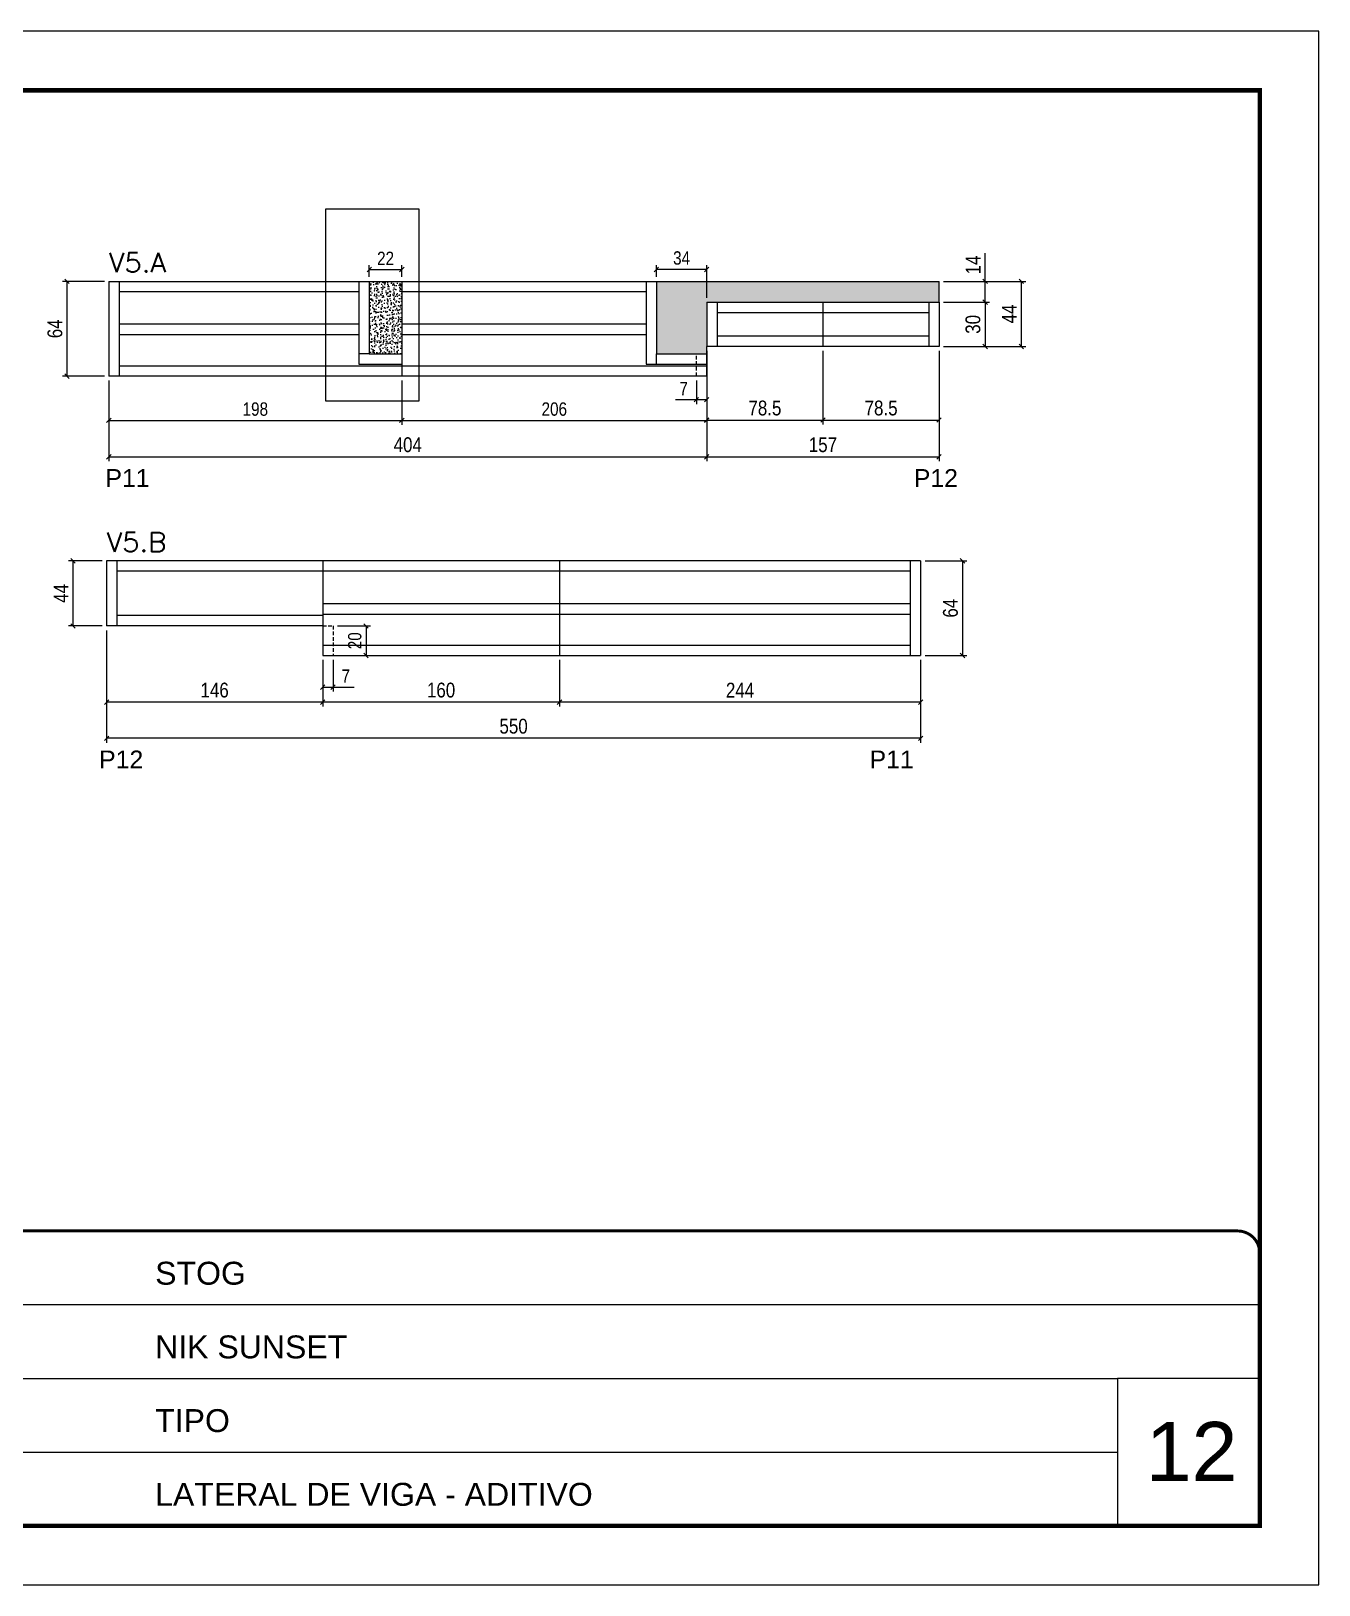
# Model space of a CAD drawing. Extents: x -10448 to -1189, y -11772 to 17235.
# Drawn here: x -5065 to -4195, y 13497 to 14547 of the extents above; entities that cross this region are included whole.
import ezdxf

# ---------------------------------------------------------------- set-up
doc = ezdxf.new("R2010")
doc.units = 0
for name, pattern in [('CONTINUO', [0]), ('DASHED', [0.75, 0.5, -0.25]), ('HIDDEN', [0.375, 0.25, -0.125])]:
    doc.linetypes.add(name, pattern=pattern)
for name, color, linetype in [('00 - FELIPE', 2, 'Continuous'), ('5', 5, 'Continuous'), ('COTA', 241, 'Continuous'), ('Painéis', 200, 'Continuous'), ('SARR_2.2x7', 40, 'Continuous')]:
    doc.layers.add(name, color=color, linetype=linetype)
for name, color, linetype, lineweight in [('CARIMBO', 255, 'Continuous', 9), ('Folhas', 255, 'Continuous', 9), ('SARRAFO DE PRESSAO', 251, 'DASHED', 9), ('Texto Seção', 7, 'Continuous', 15)]:
    doc.layers.add(name, color=color, linetype=linetype, lineweight=lineweight)
doc.styles.add('ARIAL', font='arial.ttf')
doc.styles.add('COTA TECNICA', font='techl___.ttf', dxfattribs={"height": 10})
doc.styles.add('COTA TECNICA-50', font='techl___.ttf', dxfattribs={"height": 9})
doc.styles.add('REGUA-120', font='ROMANS.shx', dxfattribs={"height": 15})
doc.styles.get("Standard").update_dxf_attribs({"font": 'arial.ttf'})
doc.dimstyles.new('COTA PAINEL-50', dxfattribs={"dimtxt": 9, "dimasz": 3, "dimexe": 3, "dimexo": 3, "dimgap": 3, "dimtad": 1, "dimdec": 1, "dimzin": 12, "dimdsep": 46, "dimtxsty": 'COTA TECNICA-50', "dimblk1": 'OBLIQUE', "dimblk2": 'OBLIQUE', "dimsah": 1, "dimcen": 0.9, "dimclrd": 4, "dimclre": 4, "dimclrt": 240, "dimadec": 1, "dimazin": 3, "dimtfac": 1, "dimtdec": 1, "dimtmove": 0, "dimatfit": 3, "dimfxl": 1, "dimtolj": 1, "dimtzin": 12, "dimarcsym": 0})
doc.dimstyles.new('PAINEL', dxfattribs={"dimtxt": 10, "dimasz": 3, "dimexe": 3, "dimexo": 3, "dimgap": 3, "dimtad": 1, "dimdec": 1, "dimzin": 12, "dimdsep": 46, "dimtxsty": 'COTA TECNICA', "dimblk1": 'OBLIQUE', "dimblk2": 'OBLIQUE', "dimsah": 1, "dimcen": 0.9, "dimclrd": 4, "dimclre": 4, "dimclrt": 240, "dimadec": 1, "dimazin": 3, "dimtfac": 1, "dimtdec": 1, "dimtmove": 0, "dimatfit": 3, "dimfxl": 1, "dimtolj": 1, "dimtzin": 12, "dimarcsym": 0})
pattern_1 = [(50, (-136221.484, -17251.5417), (5.46554007, -0.47817257), [0.5715, -6.2865]), (355, (-136221.484, -17251.542), (-1.05730264, 5.73170536), [0.4572, -5.02921753]), (100.4514447, (-136221.0286, -17251.5816), (4.40823741, 5.25353256), [0.48570026, -5.34270734]), (46.1842, (-136221.484, -17250.018), (8.13237123, -1.26126984), [0.85725, -9.42975]), (96.6355576, (-136220.806, -17250.123), (7.122124, 7.42278374), [0.7285507, -8.01406824]), (351.184151, (-136221.484, -17250.018), (7.122124, 7.42278374), [0.685799, -7.54379196]), (21, (-136220.722, -17250.3987), (4.54843174, -3.06795595), [0.5715, -6.2865]), (326, (-136220.722, -17250.399), (1.85406085, 5.52563898), [0.4572, -5.0292]), (71.451445, (-136220.343, -17250.6544), (6.40249258, 2.45768307), [0.48570026, -5.34269813]), (37.5, (-136221.484, -17251.5417), (0.092658098, 2.536651166), [0, -4.96824, 0, -5.1054, 0, -5.04825]), (7.5, (-136221.484, -17251.5417), (2.004589875, 3.005417245), [0, -2.91084, 0, -4.85394, 0, -1.92405]), (327.5, (-136223.1833, -17251.5417), (4.067717855, -0.17186232), [0, -1.905, 0, -5.9436, 0, -7.8867]), (317.5, (-136223.9453, -17251.5417), (4.44387544, 0.76279473), [0, -2.4765, 0, -3.94716, 0, -5.6007])]

# ---------------------------------------------------------------- blocks, each defined once
blk = doc.blocks.new('9999999999')
at = {"color": 30, "linetype": 'CONTINUO'}
for p, q in [((98564.6, 34379.6), (99584, 34379.6)), ((98564.6, 34329.8), (99488, 34329.8)), ((99584, 34329.8), (99488, 34329.8)), ((99488, 34329.8), (99488, 34230.2)), ((98564.6, 34280), (99488, 34280))]:
    blk.add_line(p, q, dxfattribs=at)
at = {"color": 30, "linetype": 'CONTINUO', "const_width": 2}
blk.add_lwpolyline([(99584, 34230.2), (99584, 34414.4, 0.414214), (99569, 34429.4), (98229, 34429.4, 0.414214), (98214, 34414.4), (98214, 34245.2, 0.414214), (98229, 34230.2), (99584, 34230.2)], format="xyb", dxfattribs=at)
at = {"layer": 'Folhas'}
blk.add_lwpolyline([(98139, 34190.2), (99624, 34190.2), (99624, 35240.2), (98139, 35240.2)], close=True, dxfattribs=at)
at = {"layer": 'Folhas', "color": 30, "const_width": 3}
blk.add_lwpolyline([(98214, 34230.2), (99584, 34230.2), (99584, 35200.2), (98214, 35200.2)], close=True, dxfattribs=at)
at = {"color": 7, "linetype": 'Continuous', "ltscale": 5, "style": 'ARIAL'}
for s, height, p in [('STOG', 15.48, (98837.7, 34393.1)), ('NIK SUNSET', 15.48, (98837.7, 34343.3)), ('TIPO', 15.48, (98837.7, 34293.5)), ('LATERAL DE VIGA - ADITIVO', 15.483, (98837.7, 34243.7))]:
    blk.add_text(s, height=height, dxfattribs=at).set_placement(p)
blk = doc.blocks.new('_Oblique')
at = {"color": 0, "linetype": 'ByBlock', "lineweight": -2}
blk.add_line((-0.5, -0.5), (0.5, 0.5), dxfattribs=at)
blk = doc.blocks.new('*D243')
at = {"layer": 'COTA', "color": 4, "linetype": 'ByBlock', "lineweight": -2, "transparency": 16777216}
for p, q in [((-5012.4, 14310.9), (-5012.4, 14256.4)), ((-4608.4, 14310.9), (-4608.4, 14256.4)), ((-5012.4, 14259.4), (-4608.4, 14259.4))]:
    blk.add_line(p, q, dxfattribs=at)
at = {"layer": 'Defpoints', "color": 0, "linetype": 'ByBlock', "transparency": 16777216}
for p in [(-5012.4, 14313.9), (-4608.4, 14313.9), (-4608.4, 14259.4)]:
    blk.add_point(p, dxfattribs=at)
at = {"layer": 'COTA', "color": 4, "linetype": 'ByBlock', "lineweight": -2, "transparency": 16777216, "xscale": 3, "yscale": 3, "zscale": 3, "rotation": 180}
blk.add_blockref('_Oblique', (-5012.4, 14259.4), dxfattribs=at)
at = {"layer": 'COTA', "color": 4, "linetype": 'ByBlock', "lineweight": -2, "transparency": 16777216, "xscale": 3, "yscale": 3, "zscale": 3}
blk.add_blockref('_Oblique', (-4608.4, 14259.4), dxfattribs=at)
at = {"layer": 'COTA', "color": 240, "linetype": 'ByBlock', "transparency": 16777216, "insert": (-4810.4, 14267.5), "char_height": 10, "attachment_point": 5, "style": 'COTA TECNICA'}
blk.add_mtext('\\A1;404', dxfattribs=at)
blk = doc.blocks.new('*D257')
at = {"layer": 'COTA', "color": 4, "linetype": 'ByBlock', "lineweight": -2, "transparency": 16777216}
for p, q in [((-4608.4, 14330.9), (-4608.4, 14281.2)), ((-4529.9, 14330.9), (-4529.9, 14281.2)), ((-4608.4, 14284.2), (-4529.9, 14284.2))]:
    blk.add_line(p, q, dxfattribs=at)
at = {"layer": 'Defpoints', "color": 0, "linetype": 'ByBlock', "transparency": 16777216}
for p in [(-4608.4, 14333.9), (-4529.9, 14333.9), (-4529.9, 14284.2)]:
    blk.add_point(p, dxfattribs=at)
at = {"layer": 'COTA', "color": 4, "linetype": 'ByBlock', "lineweight": -2, "transparency": 16777216, "xscale": 3, "yscale": 3, "zscale": 3, "rotation": 180}
blk.add_blockref('_Oblique', (-4608.4, 14284.2), dxfattribs=at)
at = {"layer": 'COTA', "color": 4, "linetype": 'ByBlock', "lineweight": -2, "transparency": 16777216, "xscale": 3, "yscale": 3, "zscale": 3}
blk.add_blockref('_Oblique', (-4529.9, 14284.2), dxfattribs=at)
at = {"layer": 'COTA', "color": 240, "linetype": 'ByBlock', "transparency": 16777216, "insert": (-4569.1, 14292.3), "char_height": 10, "attachment_point": 5, "style": 'COTA TECNICA'}
blk.add_mtext('\\A1;78.5', dxfattribs=at)
blk = doc.blocks.new('*D258')
at = {"layer": 'COTA', "color": 4, "linetype": 'ByBlock', "lineweight": -2, "transparency": 16777216}
for p, q in [((-4529.9, 14330.9), (-4529.9, 14281.2)), ((-4451.4, 14330.9), (-4451.4, 14281.2)), ((-4529.9, 14284.2), (-4451.4, 14284.2))]:
    blk.add_line(p, q, dxfattribs=at)
at = {"layer": 'Defpoints', "color": 0, "linetype": 'ByBlock', "transparency": 16777216}
for p in [(-4529.9, 14333.9), (-4451.4, 14333.9), (-4451.4, 14284.2)]:
    blk.add_point(p, dxfattribs=at)
at = {"layer": 'COTA', "color": 4, "linetype": 'ByBlock', "lineweight": -2, "transparency": 16777216, "xscale": 3, "yscale": 3, "zscale": 3, "rotation": 180}
blk.add_blockref('_Oblique', (-4529.9, 14284.2), dxfattribs=at)
at = {"layer": 'COTA', "color": 4, "linetype": 'ByBlock', "lineweight": -2, "transparency": 16777216, "xscale": 3, "yscale": 3, "zscale": 3}
blk.add_blockref('_Oblique', (-4451.4, 14284.2), dxfattribs=at)
at = {"layer": 'COTA', "color": 240, "linetype": 'ByBlock', "transparency": 16777216, "insert": (-4490.6, 14292.3), "char_height": 10, "attachment_point": 5, "style": 'COTA TECNICA'}
blk.add_mtext('\\A1;78.5', dxfattribs=at)
blk = doc.blocks.new('*D244')
at = {"layer": 'COTA', "color": 4, "linetype": 'ByBlock', "lineweight": -2, "transparency": 16777216}
for p, q in [((-4608.4, 14310.9), (-4608.4, 14256.4)), ((-4451.4, 14310.9), (-4451.4, 14256.4)), ((-4608.4, 14259.4), (-4451.4, 14259.4))]:
    blk.add_line(p, q, dxfattribs=at)
at = {"layer": 'Defpoints', "color": 0, "linetype": 'ByBlock', "transparency": 16777216}
for p in [(-4608.4, 14313.9), (-4451.4, 14313.9), (-4451.4, 14259.4)]:
    blk.add_point(p, dxfattribs=at)
at = {"layer": 'COTA', "color": 4, "linetype": 'ByBlock', "lineweight": -2, "transparency": 16777216, "xscale": 3, "yscale": 3, "zscale": 3, "rotation": 180}
blk.add_blockref('_Oblique', (-4608.4, 14259.4), dxfattribs=at)
at = {"layer": 'COTA', "color": 4, "linetype": 'ByBlock', "lineweight": -2, "transparency": 16777216, "xscale": 3, "yscale": 3, "zscale": 3}
blk.add_blockref('_Oblique', (-4451.4, 14259.4), dxfattribs=at)
at = {"layer": 'COTA', "color": 240, "linetype": 'ByBlock', "transparency": 16777216, "insert": (-4529.9, 14267.5), "char_height": 10, "attachment_point": 5, "style": 'COTA TECNICA'}
blk.add_mtext('\\A1;157', dxfattribs=at)
blk = doc.blocks.new('*D259')
at = {"layer": 'COTA', "color": 4, "linetype": 'ByBlock', "lineweight": -2, "transparency": 16777216}
for p, q in [((-4448.4, 14363.9), (-4417.3, 14363.9)), ((-4420.3, 14363.9), (-4420.3, 14333.9)), ((-4448.4, 14333.9), (-4417.3, 14333.9))]:
    blk.add_line(p, q, dxfattribs=at)
at = {"layer": 'Defpoints', "color": 0, "linetype": 'ByBlock', "transparency": 16777216}
for p in [(-4451.4, 14363.9), (-4451.4, 14333.9), (-4420.3, 14333.9)]:
    blk.add_point(p, dxfattribs=at)
at = {"layer": 'COTA', "color": 4, "linetype": 'ByBlock', "lineweight": -2, "transparency": 16777216, "xscale": 3, "yscale": 3, "zscale": 3}
for p, rotation in [((-4420.3, 14363.9), 90), ((-4420.3, 14333.9), 270)]:
    blk.add_blockref('_Oblique', p, dxfattribs=dict(at, rotation=rotation))
at = {"layer": 'COTA', "color": 240, "linetype": 'ByBlock', "transparency": 16777216, "insert": (-4428.5, 14348.9), "char_height": 10, "attachment_point": 5, "rotation": 90, "style": 'COTA TECNICA'}
blk.add_mtext('\\A1;30', dxfattribs=at)
blk = doc.blocks.new('*D260')
at = {"layer": 'COTA', "color": 4, "linetype": 'ByBlock', "lineweight": -2, "transparency": 16777216}
for p, q in [((-4420.3, 14377.9), (-4420.3, 14397.1)), ((-4448.4, 14377.9), (-4417.3, 14377.9)), ((-4420.3, 14363.9), (-4420.3, 14377.9)), ((-4448.4, 14363.9), (-4417.3, 14363.9))]:
    blk.add_line(p, q, dxfattribs=at)
at = {"layer": 'Defpoints', "color": 0, "linetype": 'ByBlock', "transparency": 16777216}
for p in [(-4451.4, 14377.9), (-4420.3, 14377.9), (-4451.4, 14363.9)]:
    blk.add_point(p, dxfattribs=at)
at = {"layer": 'COTA', "color": 4, "linetype": 'ByBlock', "lineweight": -2, "transparency": 16777216, "xscale": 3, "yscale": 3, "zscale": 3}
for p, rotation in [((-4420.3, 14377.9), 90), ((-4420.3, 14363.9), 270)]:
    blk.add_blockref('_Oblique', p, dxfattribs=dict(at, rotation=rotation))
at = {"layer": 'COTA', "color": 240, "linetype": 'ByBlock', "transparency": 16777216, "insert": (-4428.4, 14389), "char_height": 10, "attachment_point": 5, "rotation": 90, "style": 'COTA TECNICA'}
blk.add_mtext('\\A1;14', dxfattribs=at)
blk = doc.blocks.new('*D245')
at = {"layer": 'COTA', "color": 4, "linetype": 'ByBlock', "lineweight": -2, "transparency": 16777216}
for p, q in [((-4448.4, 14377.9), (-4392.9, 14377.9)), ((-4395.9, 14377.9), (-4395.9, 14333.9)), ((-4448.4, 14333.9), (-4392.9, 14333.9))]:
    blk.add_line(p, q, dxfattribs=at)
at = {"layer": 'Defpoints', "color": 0, "linetype": 'ByBlock', "transparency": 16777216}
for p in [(-4451.4, 14377.9), (-4451.4, 14333.9), (-4395.9, 14333.9)]:
    blk.add_point(p, dxfattribs=at)
at = {"layer": 'COTA', "color": 4, "linetype": 'ByBlock', "lineweight": -2, "transparency": 16777216, "xscale": 3, "yscale": 3, "zscale": 3}
for p, rotation in [((-4395.9, 14377.9), 90), ((-4395.9, 14333.9), 270)]:
    blk.add_blockref('_Oblique', p, dxfattribs=dict(at, rotation=rotation))
at = {"layer": 'COTA', "color": 240, "linetype": 'ByBlock', "transparency": 16777216, "insert": (-4404, 14355.9), "char_height": 10, "attachment_point": 5, "rotation": 90, "style": 'COTA TECNICA'}
blk.add_mtext('\\A1;44', dxfattribs=at)
blk = doc.blocks.new('*D261')
at = {"layer": 'COTA', "color": 4, "linetype": 'ByBlock', "lineweight": -2, "transparency": 16777216}
for p, q in [((-5015.4, 14377.9), (-5043.7, 14377.9)), ((-5040.7, 14377.9), (-5040.7, 14313.9)), ((-5015.4, 14313.9), (-5043.7, 14313.9))]:
    blk.add_line(p, q, dxfattribs=at)
at = {"layer": 'Defpoints', "color": 0, "linetype": 'ByBlock', "transparency": 16777216}
for p in [(-5012.4, 14377.9), (-5040.7, 14313.9), (-5012.4, 14313.9)]:
    blk.add_point(p, dxfattribs=at)
at = {"layer": 'COTA', "color": 4, "linetype": 'ByBlock', "lineweight": -2, "transparency": 16777216, "xscale": 3, "yscale": 3, "zscale": 3}
for p, rotation in [((-5040.7, 14377.9), 90), ((-5040.7, 14313.9), 270)]:
    blk.add_blockref('_Oblique', p, dxfattribs=dict(at, rotation=rotation))
at = {"layer": 'COTA', "color": 240, "linetype": 'ByBlock', "transparency": 16777216, "insert": (-5048.8, 14345.9), "char_height": 10, "attachment_point": 5, "rotation": 90, "style": 'COTA TECNICA'}
blk.add_mtext('\\A1;64', dxfattribs=at)
blk = doc.blocks.new('*D262')
at = {"layer": 'COTA', "color": 4, "linetype": 'ByBlock', "lineweight": -2, "transparency": 16777216}
for p, q in [((-4707.9, 14122.1), (-4707.9, 14090.6)), ((-4463.9, 14122.1), (-4463.9, 14090.6)), ((-4463.9, 14093.6), (-4707.9, 14093.6))]:
    blk.add_line(p, q, dxfattribs=at)
at = {"layer": 'Defpoints', "color": 0, "linetype": 'ByBlock', "transparency": 16777216}
for p in [(-4707.9, 14125.1), (-4463.9, 14125.1), (-4707.9, 14093.6)]:
    blk.add_point(p, dxfattribs=at)
at = {"layer": 'COTA', "color": 4, "linetype": 'ByBlock', "lineweight": -2, "transparency": 16777216, "xscale": 3, "yscale": 3, "zscale": 3, "rotation": 180}
blk.add_blockref('_Oblique', (-4707.9, 14093.6), dxfattribs=at)
at = {"layer": 'COTA', "color": 4, "linetype": 'ByBlock', "lineweight": -2, "transparency": 16777216, "xscale": 3, "yscale": 3, "zscale": 3}
blk.add_blockref('_Oblique', (-4463.9, 14093.6), dxfattribs=at)
at = {"layer": 'COTA', "color": 240, "linetype": 'ByBlock', "transparency": 16777216, "insert": (-4585.9, 14101.7), "char_height": 10, "attachment_point": 5, "style": 'COTA TECNICA'}
blk.add_mtext('\\A1;244', dxfattribs=at)
blk = doc.blocks.new('*D263')
at = {"layer": 'COTA', "color": 4, "linetype": 'ByBlock', "lineweight": -2, "transparency": 16777216}
for p, q in [((-4707.9, 14122.1), (-4707.9, 14090.6)), ((-4867.9, 14108.1), (-4867.9, 14090.6)), ((-4707.9, 14093.6), (-4867.9, 14093.6))]:
    blk.add_line(p, q, dxfattribs=at)
at = {"layer": 'Defpoints', "color": 0, "linetype": 'ByBlock', "transparency": 16777216}
for p in [(-4707.9, 14125.1), (-4867.9, 14111.1), (-4867.9, 14093.6)]:
    blk.add_point(p, dxfattribs=at)
at = {"layer": 'COTA', "color": 4, "linetype": 'ByBlock', "lineweight": -2, "transparency": 16777216, "xscale": 3, "yscale": 3, "zscale": 3, "rotation": 180}
blk.add_blockref('_Oblique', (-4867.9, 14093.6), dxfattribs=at)
at = {"layer": 'COTA', "color": 4, "linetype": 'ByBlock', "lineweight": -2, "transparency": 16777216, "xscale": 3, "yscale": 3, "zscale": 3}
blk.add_blockref('_Oblique', (-4707.9, 14093.6), dxfattribs=at)
at = {"layer": 'COTA', "color": 240, "linetype": 'ByBlock', "transparency": 16777216, "insert": (-4787.9, 14101.7), "char_height": 10, "attachment_point": 5, "style": 'COTA TECNICA'}
blk.add_mtext('\\A1;160', dxfattribs=at)
blk = doc.blocks.new('*D264')
at = {"layer": 'COTA', "color": 4, "linetype": 'ByBlock', "lineweight": -2, "transparency": 16777216}
for p, q in [((-5013.9, 14142.1), (-5013.9, 14090.6)), ((-4867.9, 14108.1), (-4867.9, 14090.6)), ((-4867.9, 14093.6), (-5013.9, 14093.6))]:
    blk.add_line(p, q, dxfattribs=at)
at = {"layer": 'Defpoints', "color": 0, "linetype": 'ByBlock', "transparency": 16777216}
for p in [(-5013.9, 14145.1), (-4867.9, 14111.1), (-5013.9, 14093.6)]:
    blk.add_point(p, dxfattribs=at)
at = {"layer": 'COTA', "color": 4, "linetype": 'ByBlock', "lineweight": -2, "transparency": 16777216, "xscale": 3, "yscale": 3, "zscale": 3, "rotation": 180}
blk.add_blockref('_Oblique', (-5013.9, 14093.6), dxfattribs=at)
at = {"layer": 'COTA', "color": 4, "linetype": 'ByBlock', "lineweight": -2, "transparency": 16777216, "xscale": 3, "yscale": 3, "zscale": 3}
blk.add_blockref('_Oblique', (-4867.9, 14093.6), dxfattribs=at)
at = {"layer": 'COTA', "color": 240, "linetype": 'ByBlock', "transparency": 16777216, "insert": (-4940.9, 14101.7), "char_height": 10, "attachment_point": 5, "style": 'COTA TECNICA'}
blk.add_mtext('\\A1;146', dxfattribs=at)
blk = doc.blocks.new('*D246')
at = {"layer": 'COTA', "color": 4, "linetype": 'ByBlock', "lineweight": -2, "transparency": 16777216}
for p, q in [((-5013.9, 14142.1), (-5013.9, 14066.2)), ((-4463.9, 14122.1), (-4463.9, 14066.2)), ((-4463.9, 14069.2), (-5013.9, 14069.2))]:
    blk.add_line(p, q, dxfattribs=at)
at = {"layer": 'Defpoints', "color": 0, "linetype": 'ByBlock', "transparency": 16777216}
for p in [(-5013.9, 14145.1), (-4463.9, 14125.1), (-5013.9, 14069.2)]:
    blk.add_point(p, dxfattribs=at)
at = {"layer": 'COTA', "color": 4, "linetype": 'ByBlock', "lineweight": -2, "transparency": 16777216, "xscale": 3, "yscale": 3, "zscale": 3, "rotation": 180}
blk.add_blockref('_Oblique', (-5013.9, 14069.2), dxfattribs=at)
at = {"layer": 'COTA', "color": 4, "linetype": 'ByBlock', "lineweight": -2, "transparency": 16777216, "xscale": 3, "yscale": 3, "zscale": 3}
blk.add_blockref('_Oblique', (-4463.9, 14069.2), dxfattribs=at)
at = {"layer": 'COTA', "color": 240, "linetype": 'ByBlock', "transparency": 16777216, "insert": (-4738.9, 14077.3), "char_height": 10, "attachment_point": 5, "style": 'COTA TECNICA'}
blk.add_mtext('\\A1;550', dxfattribs=at)
blk = doc.blocks.new('*D265')
at = {"layer": 'COTA', "color": 4, "linetype": 'ByBlock', "lineweight": -2, "transparency": 16777216}
for p, q in [((-5016.9, 14189.1), (-5039.6, 14189.1)), ((-5036.6, 14189.1), (-5036.6, 14145.1)), ((-5016.9, 14145.1), (-5039.6, 14145.1))]:
    blk.add_line(p, q, dxfattribs=at)
at = {"layer": 'Defpoints', "color": 0, "linetype": 'ByBlock', "transparency": 16777216}
for p in [(-5013.9, 14189.1), (-5036.6, 14145.1), (-5013.9, 14145.1)]:
    blk.add_point(p, dxfattribs=at)
at = {"layer": 'COTA', "color": 4, "linetype": 'ByBlock', "lineweight": -2, "transparency": 16777216, "xscale": 3, "yscale": 3, "zscale": 3}
for p, rotation in [((-5036.6, 14189.1), 90), ((-5036.6, 14145.1), 270)]:
    blk.add_blockref('_Oblique', p, dxfattribs=dict(at, rotation=rotation))
at = {"layer": 'COTA', "color": 240, "linetype": 'ByBlock', "transparency": 16777216, "insert": (-5044.7, 14167.1), "char_height": 10, "attachment_point": 5, "rotation": 90, "style": 'COTA TECNICA'}
blk.add_mtext('\\A1;44', dxfattribs=at)
blk = doc.blocks.new('*D266')
at = {"layer": 'COTA', "color": 4, "linetype": 'ByBlock', "lineweight": -2, "transparency": 16777216}
for p, q in [((-4460.9, 14189.1), (-4432.6, 14189.1)), ((-4435.6, 14189.1), (-4435.6, 14125.1)), ((-4460.9, 14125.1), (-4432.6, 14125.1))]:
    blk.add_line(p, q, dxfattribs=at)
at = {"layer": 'Defpoints', "color": 0, "linetype": 'ByBlock', "transparency": 16777216}
for p in [(-4463.9, 14189.1), (-4463.9, 14125.1), (-4435.6, 14125.1)]:
    blk.add_point(p, dxfattribs=at)
at = {"layer": 'COTA', "color": 4, "linetype": 'ByBlock', "lineweight": -2, "transparency": 16777216, "xscale": 3, "yscale": 3, "zscale": 3}
for p, rotation in [((-4435.6, 14189.1), 90), ((-4435.6, 14125.1), 270)]:
    blk.add_blockref('_Oblique', p, dxfattribs=dict(at, rotation=rotation))
at = {"layer": 'COTA', "color": 240, "linetype": 'ByBlock', "transparency": 16777216, "insert": (-4443.7, 14157.1), "char_height": 10, "attachment_point": 5, "rotation": 90, "style": 'COTA TECNICA'}
blk.add_mtext('\\A1;64', dxfattribs=at)
blk = doc.blocks.new('*D267')
at = {"layer": 'COTA', "color": 4, "linetype": 'ByBlock', "lineweight": -2, "transparency": 16777216}
for p, q in [((-4867.9, 14122.1), (-4867.9, 14100.7)), ((-4860.9, 14122.1), (-4860.9, 14100.7)), ((-4867.9, 14103.7), (-4860.9, 14103.7)), ((-4860.9, 14103.7), (-4846.7, 14103.7))]:
    blk.add_line(p, q, dxfattribs=at)
at = {"layer": 'Defpoints', "color": 0, "linetype": 'ByBlock', "transparency": 16777216}
for p in [(-4867.9, 14125.1), (-4860.9, 14125.1), (-4860.9, 14103.7)]:
    blk.add_point(p, dxfattribs=at)
at = {"layer": 'COTA', "color": 4, "linetype": 'ByBlock', "lineweight": -2, "transparency": 16777216, "xscale": 3, "yscale": 3, "zscale": 3, "rotation": 180}
blk.add_blockref('_Oblique', (-4867.9, 14103.7), dxfattribs=at)
at = {"layer": 'COTA', "color": 4, "linetype": 'ByBlock', "lineweight": -2, "transparency": 16777216, "xscale": 3, "yscale": 3, "zscale": 3}
blk.add_blockref('_Oblique', (-4860.9, 14103.7), dxfattribs=at)
at = {"layer": 'COTA', "color": 240, "linetype": 'ByBlock', "transparency": 16777216, "insert": (-4852.3, 14111.2), "char_height": 9, "attachment_point": 5, "style": 'COTA TECNICA-50'}
blk.add_mtext('\\A1;7', dxfattribs=at)
blk = doc.blocks.new('*D247')
at = {"layer": 'COTA', "color": 4, "linetype": 'ByBlock', "lineweight": -2, "transparency": 16777216}
for p, q in [((-4615.4, 14310.9), (-4615.4, 14295)), ((-4608.4, 14310.9), (-4608.4, 14295)), ((-4615.4, 14298), (-4629.5, 14298)), ((-4608.4, 14298), (-4615.4, 14298))]:
    blk.add_line(p, q, dxfattribs=at)
at = {"layer": 'Defpoints', "color": 0, "linetype": 'ByBlock', "transparency": 16777216}
for p in [(-4615.4, 14313.9), (-4608.4, 14313.9), (-4615.4, 14298)]:
    blk.add_point(p, dxfattribs=at)
at = {"layer": 'COTA', "color": 4, "linetype": 'ByBlock', "lineweight": -2, "transparency": 16777216, "xscale": 3, "yscale": 3, "zscale": 3, "rotation": 180}
blk.add_blockref('_Oblique', (-4615.4, 14298), dxfattribs=at)
at = {"layer": 'COTA', "color": 4, "linetype": 'ByBlock', "lineweight": -2, "transparency": 16777216, "xscale": 3, "yscale": 3, "zscale": 3}
blk.add_blockref('_Oblique', (-4608.4, 14298), dxfattribs=at)
at = {"layer": 'COTA', "color": 240, "linetype": 'ByBlock', "transparency": 16777216, "insert": (-4624, 14305.5), "char_height": 9, "attachment_point": 5, "style": 'COTA TECNICA-50'}
blk.add_mtext('\\A1;7', dxfattribs=at)
blk = doc.blocks.new('*D248')
at = {"layer": 'COTA', "color": 4, "linetype": 'ByBlock', "lineweight": -2, "transparency": 16777216}
for p, q in [((-4836.4, 14380.9), (-4836.4, 14389)), ((-4836.4, 14386), (-4814.4, 14386)), ((-4814.4, 14380.9), (-4814.4, 14389))]:
    blk.add_line(p, q, dxfattribs=at)
at = {"layer": 'Defpoints', "color": 0, "linetype": 'ByBlock', "transparency": 16777216}
for p in [(-4814.4, 14386), (-4836.4, 14377.9), (-4814.4, 14377.9)]:
    blk.add_point(p, dxfattribs=at)
at = {"layer": 'COTA', "color": 4, "linetype": 'ByBlock', "lineweight": -2, "transparency": 16777216, "xscale": 3, "yscale": 3, "zscale": 3, "rotation": 180}
blk.add_blockref('_Oblique', (-4836.4, 14386), dxfattribs=at)
at = {"layer": 'COTA', "color": 4, "linetype": 'ByBlock', "lineweight": -2, "transparency": 16777216, "xscale": 3, "yscale": 3, "zscale": 3}
blk.add_blockref('_Oblique', (-4814.4, 14386), dxfattribs=at)
at = {"layer": 'COTA', "color": 240, "linetype": 'ByBlock', "transparency": 16777216, "insert": (-4825.4, 14393.5), "char_height": 9, "attachment_point": 5, "style": 'COTA TECNICA-50'}
blk.add_mtext('\\A1;22', dxfattribs=at)
blk = doc.blocks.new('*D249')
at = {"layer": 'COTA', "color": 4, "linetype": 'ByBlock', "lineweight": -2, "transparency": 16777216}
for p, q in [((-4642.4, 14380.9), (-4642.4, 14389)), ((-4608.4, 14386), (-4642.4, 14386)), ((-4608.4, 14366.9), (-4608.4, 14389))]:
    blk.add_line(p, q, dxfattribs=at)
at = {"layer": 'Defpoints', "color": 0, "linetype": 'ByBlock', "transparency": 16777216}
for p in [(-4642.4, 14386), (-4642.4, 14377.9), (-4608.4, 14363.9)]:
    blk.add_point(p, dxfattribs=at)
at = {"layer": 'COTA', "color": 4, "linetype": 'ByBlock', "lineweight": -2, "transparency": 16777216, "xscale": 3, "yscale": 3, "zscale": 3, "rotation": 180}
blk.add_blockref('_Oblique', (-4642.4, 14386), dxfattribs=at)
at = {"layer": 'COTA', "color": 4, "linetype": 'ByBlock', "lineweight": -2, "transparency": 16777216, "xscale": 3, "yscale": 3, "zscale": 3}
blk.add_blockref('_Oblique', (-4608.4, 14386), dxfattribs=at)
at = {"layer": 'COTA', "color": 240, "linetype": 'ByBlock', "transparency": 16777216, "insert": (-4625.4, 14393.7), "char_height": 9, "attachment_point": 5, "style": 'COTA TECNICA-50'}
blk.add_mtext('\\A1;34', dxfattribs=at)
blk = doc.blocks.new('*D251')
at = {"layer": 'COTA', "color": 4, "linetype": 'ByBlock', "lineweight": -2, "transparency": 16777216}
for p, q in [((-5012.4, 14310.9), (-5012.4, 14281)), ((-4814.4, 14310.9), (-4814.4, 14281)), ((-5012.4, 14284), (-4814.4, 14284))]:
    blk.add_line(p, q, dxfattribs=at)
at = {"layer": 'Defpoints', "color": 0, "linetype": 'ByBlock', "transparency": 16777216}
for p in [(-5012.4, 14313.9), (-4814.4, 14313.9), (-4814.4, 14284)]:
    blk.add_point(p, dxfattribs=at)
at = {"layer": 'COTA', "color": 4, "linetype": 'ByBlock', "lineweight": -2, "transparency": 16777216, "xscale": 3, "yscale": 3, "zscale": 3, "rotation": 180}
blk.add_blockref('_Oblique', (-5012.4, 14284), dxfattribs=at)
at = {"layer": 'COTA', "color": 4, "linetype": 'ByBlock', "lineweight": -2, "transparency": 16777216, "xscale": 3, "yscale": 3, "zscale": 3}
blk.add_blockref('_Oblique', (-4814.4, 14284), dxfattribs=at)
at = {"layer": 'COTA', "color": 240, "linetype": 'ByBlock', "transparency": 16777216, "insert": (-4913.4, 14291.6), "char_height": 9, "attachment_point": 5, "style": 'COTA TECNICA-50'}
blk.add_mtext('\\A1;198', dxfattribs=at)
blk = doc.blocks.new('*D252')
at = {"layer": 'COTA', "color": 4, "linetype": 'ByBlock', "lineweight": -2, "transparency": 16777216}
for p, q in [((-4814.4, 14310.9), (-4814.4, 14281)), ((-4608.4, 14310.9), (-4608.4, 14281)), ((-4814.4, 14284), (-4608.4, 14284))]:
    blk.add_line(p, q, dxfattribs=at)
at = {"layer": 'Defpoints', "color": 0, "linetype": 'ByBlock', "transparency": 16777216}
for p in [(-4814.4, 14313.9), (-4608.4, 14313.9), (-4608.4, 14284)]:
    blk.add_point(p, dxfattribs=at)
at = {"layer": 'COTA', "color": 4, "linetype": 'ByBlock', "lineweight": -2, "transparency": 16777216, "xscale": 3, "yscale": 3, "zscale": 3, "rotation": 180}
blk.add_blockref('_Oblique', (-4814.4, 14284), dxfattribs=at)
at = {"layer": 'COTA', "color": 4, "linetype": 'ByBlock', "lineweight": -2, "transparency": 16777216, "xscale": 3, "yscale": 3, "zscale": 3}
blk.add_blockref('_Oblique', (-4608.4, 14284), dxfattribs=at)
at = {"layer": 'COTA', "color": 240, "linetype": 'ByBlock', "transparency": 16777216, "insert": (-4711.4, 14291.6), "char_height": 9, "attachment_point": 5, "style": 'COTA TECNICA-50'}
blk.add_mtext('\\A1;206', dxfattribs=at)
blk = doc.blocks.new('*D253')
at = {"layer": 'COTA', "color": 4, "linetype": 'ByBlock', "lineweight": -2, "transparency": 16777216}
for p, q in [((-4857.9, 14145.1), (-4835.6, 14145.1)), ((-4838.6, 14145.1), (-4838.6, 14125.1)), ((-4857.9, 14125.1), (-4835.6, 14125.1))]:
    blk.add_line(p, q, dxfattribs=at)
at = {"layer": 'Defpoints', "color": 0, "linetype": 'ByBlock', "transparency": 16777216}
for p in [(-4860.9, 14145.1), (-4860.9, 14125.1), (-4838.6, 14125.1)]:
    blk.add_point(p, dxfattribs=at)
at = {"layer": 'COTA', "color": 4, "linetype": 'ByBlock', "lineweight": -2, "transparency": 16777216, "xscale": 3, "yscale": 3, "zscale": 3}
for p, rotation in [((-4838.6, 14145.1), 90), ((-4838.6, 14125.1), 270)]:
    blk.add_blockref('_Oblique', p, dxfattribs=dict(at, rotation=rotation))
at = {"layer": 'COTA', "color": 240, "linetype": 'ByBlock', "transparency": 16777216, "insert": (-4846.2, 14135.1), "char_height": 9, "attachment_point": 5, "rotation": 90, "style": 'COTA TECNICA-50'}
blk.add_mtext('\\A1;20', dxfattribs=at)

msp = doc.modelspace()

# ---------------------------------------------------------------- hatches: boundary and pattern name
at = {"layer": 'COTA', "linetype": 'ByBlock'}
h = msp.add_hatch(dxfattribs=at)
h.set_pattern_fill('AR-CONC', color=256, scale=0.03)
h.set_pattern_definition(pattern_1)
h.paths.add_polyline_path([(-4836.38, 14328.94), (-4814.38, 14328.94), (-4814.38, 14377.94), (-4836.38, 14377.94)])
h = msp.add_hatch(dxfattribs=at)
h.set_pattern_fill('AR-CONC', color=256, scale=0.03)
h.set_pattern_definition(pattern_1)
h.paths.add_polyline_path([(-4608.38, 14363.94), (-4451.38, 14363.94), (-4451.38, 14377.94), (-4642.38, 14377.94), (-4642.38, 14328.94), (-4608.38, 14328.94), (-4608.38, 14333.94)])

# ---------------------------------------------------------------- linework, layer by layer
at = {"layer": '00 - FELIPE'}
msp.add_lwpolyline([(-4865.86, 14426.96), (-4803, 14426.96), (-4803, 14296.95), (-4865.86, 14296.95)], close=True, dxfattribs=at)
at = {"layer": 'COTA', "linetype": 'ByBlock'}
for p, q in [((-4836.38, 14377.94), (-4814.38, 14377.94)), ((-4642.38, 14377.94), (-4451.38, 14377.94)), ((-4451.38, 14363.94), (-4451.38, 14377.94)), ((-4608.38, 14328.94), (-4608.38, 14333.94)), ((-4836.38, 14328.94), (-4843.36, 14328.94)), ((-4843.36, 14328.94), (-4843.36, 14321.94)), ((-4642.38, 14321.94), (-4642.38, 14328.94)), ((-4649.38, 14321.94), (-4642.38, 14321.94))]:
    msp.add_line(p, q, dxfattribs=at)
at = {"layer": 'Painéis'}
for p, q in [((-5012.38, 14377.94), (-4836.38, 14377.94)), ((-5012.38, 14377.94), (-5012.38, 14313.94)), ((-4836.38, 14377.94), (-4836.38, 14328.94)), ((-4814.38, 14377.94), (-4642.38, 14377.94)), ((-4814.38, 14377.94), (-4814.38, 14313.94)), ((-4642.38, 14377.94), (-4642.38, 14328.94)), ((-4608.38, 14363.94), (-4451.38, 14363.94)), ((-4608.38, 14363.94), (-4608.38, 14333.94)), ((-4529.88, 14363.94), (-4529.88, 14333.94)), ((-4451.38, 14363.94), (-4451.38, 14333.94)), ((-4451.38, 14333.94), (-4608.38, 14333.94)), ((-4451.38, 14333.94), (-4608.38, 14333.94)), ((-4836.38, 14328.94), (-4814.38, 14328.94)), ((-4642.38, 14328.94), (-4608.38, 14328.94)), ((-4608.38, 14313.94), (-4608.38, 14328.94)), ((-4814.38, 14313.94), (-5012.38, 14313.94)), ((-4608.38, 14313.94), (-4814.38, 14313.94)), ((-4707.88, 14189.09), (-5013.88, 14189.09)), ((-5013.88, 14189.09), (-5013.88, 14145.09)), ((-4867.88, 14189.09), (-4867.88, 14125.09)), ((-4463.88, 14189.09), (-4707.88, 14189.09)), ((-4707.88, 14189.09), (-4707.88, 14125.09)), ((-4707.88, 14189.09), (-4707.88, 14125.09)), ((-4689.88, 14189.09), (-4689.88, 14189.09)), ((-4463.88, 14189.09), (-4463.88, 14125.09)), ((-4867.88, 14145.09), (-5013.88, 14145.09)), ((-4867.88, 14125.09), (-4707.88, 14125.09)), ((-4707.88, 14125.09), (-4463.88, 14125.09))]:
    msp.add_line(p, q, dxfattribs=at)
at = {"layer": 'SARR_2.2x7', "linetype": 'Continuous'}
for p, q in [((-5005.38, 14377.94), (-5005.38, 14313.94)), ((-4843.36, 14377.94), (-4843.36, 14328.94)), ((-4649.38, 14377.94), (-4649.38, 14321.94)), ((-4601.38, 14363.94), (-4601.38, 14333.94)), ((-4601.38, 14356.94), (-4529.88, 14356.94)), ((-4529.88, 14356.94), (-4458.38, 14356.94)), ((-4458.38, 14363.94), (-4458.38, 14333.94)), ((-4529.88, 14340.94), (-4601.38, 14340.94)), ((-4458.38, 14340.94), (-4529.88, 14340.94)), ((-4843.36, 14321.94), (-4814.38, 14321.94)), ((-4642.38, 14321.94), (-4608.38, 14321.94)), ((-5006.88, 14189.09), (-5006.88, 14145.09)), ((-4470.88, 14189.09), (-4470.88, 14125.09)), ((-4867.88, 14182.09), (-5006.88, 14182.09)), ((-4707.88, 14182.09), (-4867.88, 14182.09)), ((-4470.88, 14182.09), (-4707.88, 14182.09)), ((-4867.88, 14152.09), (-5006.88, 14152.09)), ((-4867.88, 14132.09), (-4707.88, 14132.09)), ((-4707.88, 14132.09), (-4470.88, 14132.09))]:
    msp.add_line(p, q, dxfattribs=at)
at = {"layer": 'SARR_2.2x7', "linetype": 'HIDDEN', "ltscale": 10}
for p, q in [((-4615.38, 14313.94), (-4615.38, 14328.94)), ((-4867.88, 14145.09), (-4860.88, 14145.09)), ((-4860.88, 14145.09), (-4860.88, 14125.09))]:
    msp.add_line(p, q, dxfattribs=at)
at = {"layer": 'SARR_2.2x7', "linetype": 'Continuous'}
for points in [[(-4843.36, 14370.94), (-5005.38, 14370.94)], [(-4649.38, 14370.94), (-4814.38, 14370.94)], [(-4843.36, 14348.94), (-5005.38, 14348.94)], [(-4649.38, 14348.94), (-4814.38, 14348.94)], [(-5005.38, 14341.94), (-4843.36, 14341.94)], [(-4814.38, 14341.94), (-4649.38, 14341.94)], [(-5005.38, 14320.94), (-4814.38, 14320.94)], [(-4814.38, 14320.94), (-4608.38, 14320.94)], [(-4707.88, 14160.09), (-4867.88, 14160.09)], [(-4470.88, 14160.09), (-4707.88, 14160.09)], [(-4867.88, 14153.09), (-4707.88, 14153.09)], [(-4707.88, 14153.09), (-4470.88, 14153.09)]]:
    msp.add_lwpolyline(points, dxfattribs=at)

# ---------------------------------------------------------------- block references
at = {"layer": 'SARRAFO DE PRESSAO', "color": 6, "linetype": 'ByBlock'}
msp.add_blockref('9999999999', (-103818.76, -20693.13), dxfattribs=at)

# ---------------------------------------------------------------- texts
at = {"layer": '5', "linetype": 'Continuous'}
for s, rotation, p in [('P11', 0.00004, (-5014.68, 14239.08)), ('P12', 0.00004, (-4468.48, 14239.08)), ('P12', 359.99996, (-5018.94, 14048.89)), ('P11', 359.99996, (-4498.37, 14048.89))]:
    msp.add_text(s, height=12, rotation=rotation, dxfattribs=at).set_placement(p)
at = {"layer": 'CARIMBO', "style": 'ARIAL'}
msp.add_text('12', height=40, dxfattribs=at).set_placement((-4311.92, 13567.22))
at = {"layer": 'Texto Seção', "style": 'REGUA-120', "width": 1.05}
for s, p in [('V5.A', (-5012.38, 14384.12)), ('V5.B', (-5013.88, 14195.28))]:
    msp.add_text(s, height=13, dxfattribs=at).set_placement(p)

# ---------------------------------------------------------------- dimensions: what is measured, and where the dimension line sits
at = {"layer": 'COTA', "linetype": 'ByBlock'}
for base, p1, p2, dimstyle, picture, middle in [((-4814.38, 14385.96), (-4836.38, 14377.94), (-4814.38, 14377.94), 'COTA PAINEL-50', '*D248', (-4825.38, 14393.46)), ((-4642.38, 14385.96), (-4608.38, 14363.94), (-4642.38, 14377.94), 'COTA PAINEL-50', '*D249', (-4625.38, 14393.66)), ((-4529.88, 14284.21), (-4608.38, 14333.94), (-4529.88, 14333.94), 'PAINEL', '*D257', (-4569.13, 14292.35)), ((-4608.38, 14259.41), (-5012.38, 14313.94), (-4608.38, 14313.94), 'PAINEL', '*D243', (-4810.38, 14267.51)), ((-4814.38, 14284.03), (-5012.38, 14313.94), (-4814.38, 14313.94), 'COTA PAINEL-50', '*D251', (-4913.38, 14291.62)), ((-4608.38, 14284.03), (-4814.38, 14313.94), (-4608.38, 14313.94), 'COTA PAINEL-50', '*D252', (-4711.38, 14291.62)), ((-4615.38, 14297.96), (-4608.38, 14313.94), (-4615.38, 14313.94), 'COTA PAINEL-50', '*D247', (-4623.96, 14305.52)), ((-4451.38, 14259.41), (-4608.38, 14313.94), (-4451.38, 14313.94), 'PAINEL', '*D244', (-4529.88, 14267.52)), ((-4860.88, 14103.66), (-4867.88, 14125.09), (-4860.88, 14125.09), 'COTA PAINEL-50', '*D267', (-4852.3, 14111.23))]:
    dim = msp.add_linear_dim(base=base, p1=p1, p2=p2, dimstyle=dimstyle, dxfattribs=at)
    dim.commit()
    dim.dimension.update_dxf_attribs({"geometry": picture, "text_midpoint": middle})
for base, p1, p2, angle, dimstyle, picture, middle in [((-4420.28, 14377.94), (-4451.38, 14363.94), (-4451.38, 14377.94), 90, 'PAINEL', '*D260', (-4428.35, 14389)), ((-5040.68, 14313.94), (-5012.38, 14377.94), (-5012.38, 14313.94), 90, 'PAINEL', '*D261', (-5048.79, 14345.94)), ((-4395.92, 14333.94), (-4451.38, 14377.94), (-4451.38, 14333.94), 90, 'PAINEL', '*D245', (-4404, 14355.94)), ((-4420.28, 14333.94), (-4451.38, 14363.94), (-4451.38, 14333.94), 90, 'PAINEL', '*D259', (-4428.5, 14348.94)), ((-5036.6, 14145.09), (-5013.88, 14189.09), (-5013.88, 14145.09), 90, 'PAINEL', '*D265', (-5044.67, 14167.09)), ((-4435.57, 14125.09), (-4463.88, 14189.09), (-4463.88, 14125.09), 90, 'PAINEL', '*D266', (-4443.68, 14157.09)), ((-5013.88, 14069.21), (-4463.88, 14125.09), (-5013.88, 14145.09), 180, 'PAINEL', '*D246', (-4738.88, 14077.32)), ((-4838.59, 14125.09), (-4860.88, 14145.09), (-4860.88, 14125.09), 90, 'COTA PAINEL-50', '*D253', (-4846.19, 14135.09)), ((-4867.88, 14093.63), (-4707.88, 14125.09), (-4867.88, 14111.09), 180, 'PAINEL', '*D263', (-4787.88, 14101.73)), ((-4707.88, 14093.63), (-4463.88, 14125.09), (-4707.88, 14125.09), 180, 'PAINEL', '*D262', (-4585.88, 14101.7))]:
    dim = msp.add_linear_dim(base=base, p1=p1, p2=p2, angle=angle, dimstyle=dimstyle, dxfattribs=at)
    dim.commit()
    dim.dimension.update_dxf_attribs({"geometry": picture, "text_midpoint": middle})
dim = msp.add_linear_dim(base=(-4451.38, 14284.21), p1=(-4529.88, 14333.94), p2=(-4451.38, 14333.94), dimstyle='PAINEL', override={"dimtmove": 1}, dxfattribs=at)
dim.commit()
dim.dimension.update_dxf_attribs({"geometry": '*D258', "text_midpoint": (-4490.63, 14292.35)})
dim = msp.add_linear_dim(base=(-5013.88, 14093.63), p1=(-4867.88, 14111.09), p2=(-5013.88, 14145.09), angle=180, dimstyle='PAINEL', override={"dimtmove": 1}, dxfattribs=at)
dim.commit()
dim.dimension.update_dxf_attribs({"geometry": '*D264', "text_midpoint": (-4940.88, 14101.73)})

doc.saveas('drawing.dxf')
